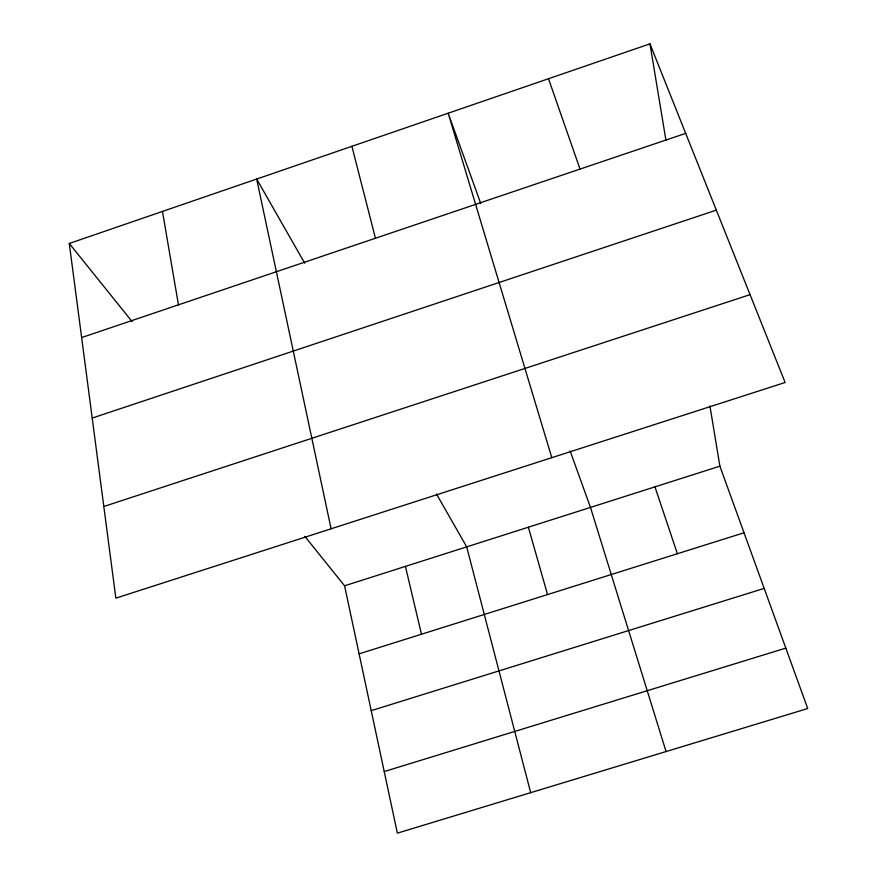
<?xml version="1.0" encoding="UTF-8"?>
<svg xmlns="http://www.w3.org/2000/svg" width="877" height="877" viewBox="0 0 877 877"><rect width="100%" height="100%" fill="white"/><g stroke="black" fill="none" stroke-linecap="round" stroke-linejoin="round"><path stroke-width="1.32" d="M69.283 243.466L649.967 43.85L785.112 382.493L115.852 598.158L69.283 243.466L132.131 321.618M81.638 337.568L685.693 133.37M92.206 418.066L716.334 210.14M103.815 506.489L750.054 294.65M304.823 536.351L344.584 585.792L719.885 466.169L709.921 405.941M359.11 653.847L744.025 532.767M371.223 710.644L764.185 588.401M384.214 771.563L785.825 648.114M304.703 263.188L256.665 179.051L331.1 528.787M436.516 494.058L466.685 546.875L530.684 792.665M719.885 466.169L807.717 708.539L397.358 833.15L344.584 585.792M480.826 203.65L448.18 113.221L551.797 457.673M570.127 450.997L590.484 507.421L666.06 751.556M548.498 78.733L580.026 169.086M654.955 486.867L677.395 553.727M528.371 527.22L547.544 594.573M351.896 146.316L375.433 238.248M405.426 566.399L421.475 634.235M162.464 211.434L178.459 304.834M649.967 43.85L665.961 140.419"/></g></svg>
